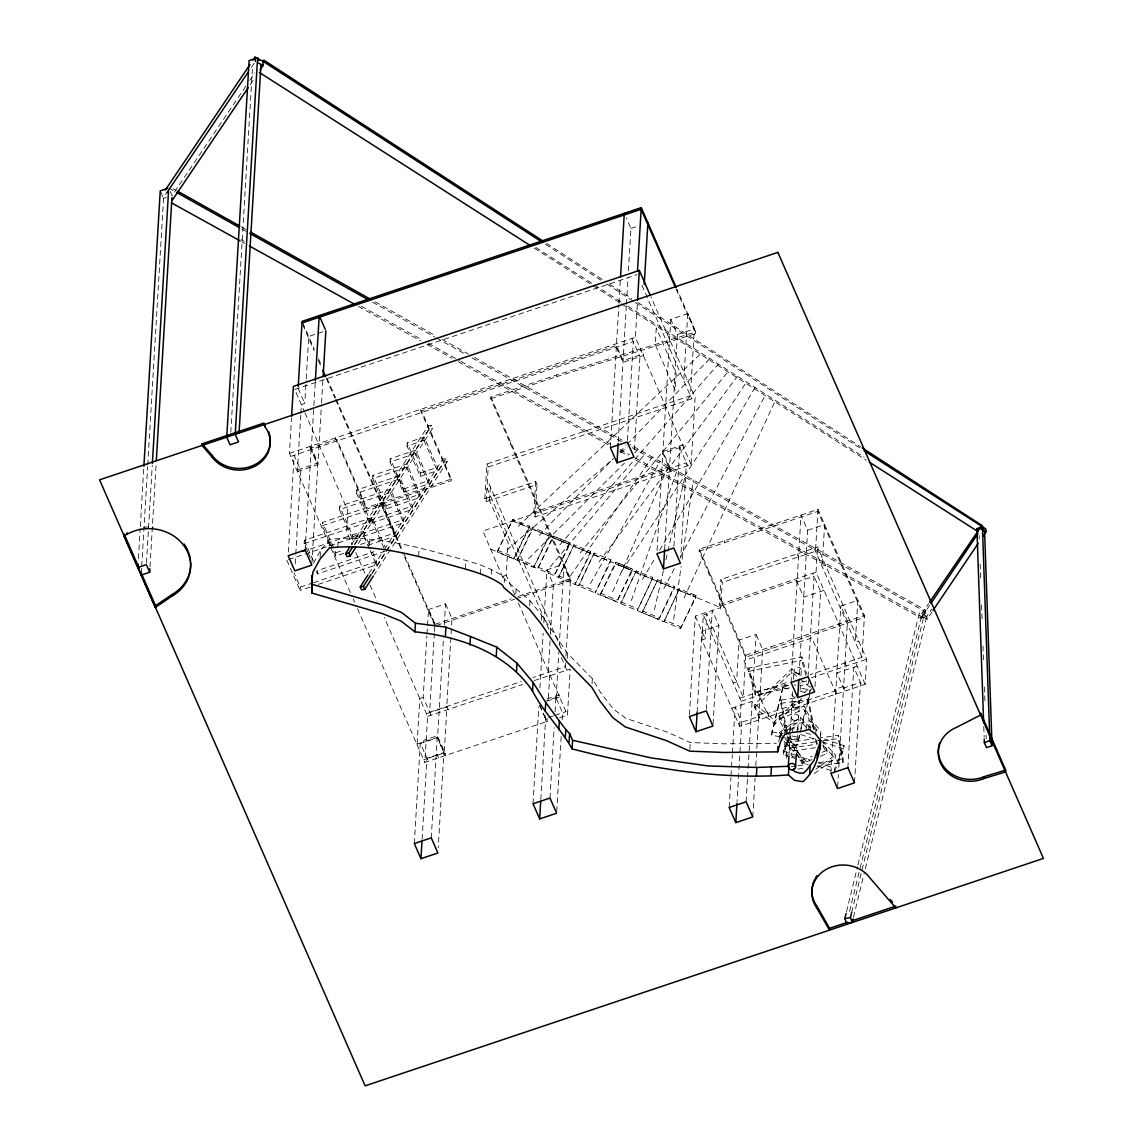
<?xml version="1.0" encoding="UTF-8"?>
<svg xmlns="http://www.w3.org/2000/svg" width="1143" height="1143" viewBox="0 0 1143 1143"><rect width="100%" height="100%" fill="white"/><g stroke="black" fill="none" stroke-linecap="round" stroke-linejoin="round"><path stroke-width="0.75" stroke-dasharray="5 3.75" d="M138.403 558.627L140.203 528.423M140.303 526.652L143.789 468.016M141.303 573.3L141.618 567.971M141.718 566.199L147.633 466.715M147.733 464.93L163.563 198.453L165.778 193.996M146.461 562.885L152.262 465.172M149.99 566.914L156.22 462.086M230.8 432.325L252.432 68.151M350.329 592.474L289.422 453.371L291.508 418.124M288.379 552.169L294.137 455.257L300.78 470.416L295.851 553.241M300.738 415.18L297.38 471.63L300.766 470.487M300.838 413.409L301.366 404.593L304.752 403.45L306.11 380.548M295.223 563.799L295.751 554.998M306.224 378.79L308.724 336.499L322.74 331.799M310.053 587.116L300.109 590.46L300.309 587.116L294.008 572.757M307.638 551.598L304.152 543.625L304.352 540.268L372.175 517.536L385.462 547.826M305.124 550.012L311.096 449.57M311.267 449.513L313.768 407.265M313.882 405.494L315.239 382.562M311.868 563.399L321.454 404.808M321.569 403.05L323.026 378.362M385.262 551.183L317.425 573.929L317.625 570.571L373.875 551.712M320.126 557.398L320.54 550.497L329.913 539.253C376.133 534.295 421.71 548.254 465.801 560.399C478.974 564.271 491.833 568.371 502.963 576.443L504.449 579.115L530.009 600.689L541.596 615.177L567.485 653.339L592.345 678.685L600.489 692.387L613.362 709.06L625.807 718.333L666.912 731.991L690.258 742.536L724.391 743.836L776.397 743.264M343.829 553.326L335.585 556.098L322.312 525.794L322.512 522.437L451.456 479.06L421.581 410.88L616.448 345.557L623.078 360.702L643.438 353.873L643.338 355.559L622.978 362.374L615.02 344.2M329.498 546.154L329.913 539.253M336.699 440.984L336.799 439.312L311.367 447.842L317.997 462.986L297.48 469.873M335.585 556.098L335.785 552.741L322.512 522.437M339.414 509.592L339.614 506.249L390.492 489.19L403.765 519.494L403.565 522.837L352.687 539.896L339.414 509.592L390.292 492.533L390.492 489.19M337.785 546.897L338.299 538.267M352.687 539.896L352.887 536.553L339.614 506.249M356.545 493.347L356.745 490.004L399.136 475.788L412.423 506.092L412.223 509.435L369.832 523.651L356.545 493.347L398.95 479.131L399.136 475.788M369.432 548.926L363.145 534.567L363.345 531.224L308.596 549.583M451.456 479.06L451.356 480.732L366.574 509.164L366.674 507.492L336.799 439.312M369.832 523.651L370.032 520.308L356.745 490.004M372.675 478.66L372.875 475.317L406.794 463.944L420.067 494.247L419.867 497.591L385.948 508.964L372.675 478.66L406.594 467.287L406.794 463.944M369.218 545.654L369.618 538.753M383.862 547.983L371.989 520.879L372.175 517.536M318.354 584.344L376.418 564.871L376.619 561.527L370.332 547.168M394.949 536.196L381.662 505.892L381.862 502.549L395.135 532.838L394.949 536.196L366.917 545.582M385.948 508.964L386.148 505.62L372.875 475.317M390.049 462.043L390.249 458.7L415.681 450.171L428.968 480.474L428.768 483.818L403.336 492.347L390.049 462.043L415.495 453.514L415.681 450.171M403.336 492.347L403.522 489.004L390.249 458.7M407.022 446.056L407.222 442.712L424.182 437.026L437.455 467.33L437.255 470.673L420.295 476.36L407.022 446.056L423.982 440.369L424.182 437.026M421.481 412.566L421.581 410.88M420.295 476.36L420.495 473.016L407.222 442.712M418.624 556.184L419.124 547.568M416.895 744.25L437.24 737.435L445.213 755.609M414.309 843.548L420.281 743.121L428.254 761.295M430.982 715.232L423.181 697.43L426.839 635.937M426.939 634.179L428.568 609.533L435.04 624.307M423.667 741.978L423.767 740.307L437.34 735.749L445.47 753.88L445.37 755.552L437.569 737.749L443.541 637.337M544.754 715.018L546.783 721.547L424.853 762.438L427.596 716.361L384.262 617.477M422.11 839.319L426.925 758.266L443.884 752.58L438.226 847.72M434.354 633.136L429.654 712.203L521.151 681.514M434.454 631.379L434.883 624.364L403.422 552.583M431.268 837.862L437.34 735.749M444.27 624.992L445.527 603.847L428.396 609.59M465.287 569.014L465.801 560.399M480.474 574.086L480.989 565.471M484.846 498.591L535.696 481.546L537.024 484.575L486.161 501.62L484.846 498.591L486.889 464.015L690.386 395.792L694.372 328.827L687.729 313.682L670.77 319.368L656.854 553.712M516.136 598.746L570.271 580.601L490.776 398.736L490.876 397.064L556.484 375.061L695.744 331.984L676.956 289.093M486.161 501.62L488.218 467.044L486.889 464.015M489.561 500.491L490.376 486.847L486.975 487.975L551.026 634.122M491.29 574.186L491.604 569.014M497.319 551.84L513.178 519.179L513.078 520.865L585.602 551.169M502.763 577.515L482.917 530.981L686.414 462.744L680.757 557.884M510.692 444.184L510.792 442.512M504.249 582.559L504.449 579.115M514.721 594.674L506.22 575.286L508.149 542.911L488.232 497.462M512.578 521.022L529.266 527.723L513.793 558.956L497.234 552.012L512.678 519.351L529.366 526.051L529.223 527.795M513.893 558.756L529.366 526.051M532.695 527.58L532.595 529.266L549.283 535.953L533.81 567.185L517.25 560.241L532.695 527.58L549.383 534.281L549.24 536.024M515.793 594.089L516.107 588.916M535.696 481.546L533.767 513.921L535.095 516.95L691.129 464.629L695.115 397.678L650.867 296.709M529.695 605.861L530.009 600.689M535.095 516.95L537.024 484.575M533.867 567.085L549.383 534.281M490.733 549.097L537.71 568.7L553.055 537.71L569.743 544.411L554.284 575.643L569.785 542.854L553.155 536.038L553.055 537.71L569.685 544.525L569.785 542.854L553.155 536.038L537.71 568.7L663.54 621.621M541.296 620.349L541.596 615.177M490.776 398.736L556.384 376.733L556.484 375.061M533.024 803.743L538.782 706.831M539.925 687.972L543.168 633.308M543.797 622.735L546.94 569.843L564.071 564.099L559.27 644.952M540.81 799.514L545.625 718.461M550.069 640.823L548.197 672.455L549.683 675.856L548.211 700.659M550.497 633.808L553.412 584.616L546.94 569.843M539.796 705.174L546.954 721.933L547.168 718.39M573.972 544.797L558.527 577.458L573.972 544.797L590.66 551.483L590.531 553.226L610.091 561.399M549.983 798.057L554.169 727.577M555.112 711.718L556.041 695.958M563.799 565.828L563.899 564.156L570.271 580.601M556.112 698.002L558.841 651.981M556.727 811.444L561.227 735.678M562.17 719.819L562.585 712.775L555.941 697.63M565.528 663.197L565.328 666.712L532.981 677.556M565.956 656.168L570.543 578.872L490.876 397.064M567.185 658.511L567.485 653.339M566.814 670.155L560.842 656.525M590.66 551.483L575.086 584.402L590.56 553.169L573.872 546.468M559.641 717.675L567.471 715.047L570.2 669.026L549.683 675.856M594.131 553.112L578.672 585.93L594.131 553.112L610.805 559.799L610.662 561.713M610.805 559.799L595.232 592.874L610.705 561.642L651.953 578.887M592.031 683.857L592.345 678.685M600.318 594.76L615.763 562.113L632.35 568.985L632.25 570.657L615.663 563.785L615.763 562.113L632.35 568.985L616.877 601.704L600.318 594.76L615.663 563.785L632.35 570.471L616.877 601.704M610.376 447.656L618.849 304.967M618.963 303.209L620.32 280.264M618.277 441.669L626.321 306.038M626.435 304.281L628.007 277.835M628.421 270.777L630.936 228.471L626.293 217.856M627.436 440.212L633.293 341.543L290.751 456.4M691.129 464.629L635.365 337.371L637.451 302.138M636.194 570.857L620.749 603.518L636.194 570.857L652.882 577.544L637.308 610.462L652.882 577.544M634.394 450.071L640.037 355.016M642.223 612.491L657.668 579.844L674.341 586.53L674.213 588.274L658.782 619.435L642.18 612.577L657.668 579.844M658.782 619.435L674.341 586.53M664.64 549.483L677.413 334.513L670.77 319.368M636.094 572.529L695.987 597.246L680.528 628.479L663.954 621.535L679.399 588.874L696.087 595.56L695.958 597.303L720.733 607.619L720.433 609.148M556.384 376.733L695.644 333.656L687.586 313.353M673.913 546.254L679.871 445.913M687.729 313.682L683.757 380.633L687.143 379.505M689.158 318.84L689.258 317.168M663.954 621.535L679.399 588.874M695.644 333.656L695.744 331.984M680.228 628.307L680.328 626.635L664.054 619.863M680.528 628.479L696.087 595.56M690.829 593.417L690.729 595.089L679.299 590.545M693.387 594.474L693.287 596.16L695.958 597.303M695.658 597.146L695.758 595.474M689.429 714.818L695.287 616.148L720.733 607.619L722.219 582.516L720.89 579.487L817.559 547.068L866.68 659.182L865.194 684.3L739.707 726.376L701.859 640.009L703.345 614.905L706.745 613.777L743.264 697.101L745.75 655.253L699.273 549.197L817.974 509.392L864.451 615.448L861.965 657.296L810.101 674.684M699.159 551.212L817.859 511.407L864.337 617.463L745.622 657.254L699.159 551.212L699.273 549.197M689.858 749.437L690.258 742.536M697.116 712.346L701.931 631.307L718.89 625.621L712.246 610.462L706.388 709.131M701.859 640.009L705.245 638.88L706.745 613.777M709.117 573.929L709.231 571.929M720.733 607.619L719.404 604.59L720.89 579.487M713.032 724.291L718.89 625.621M724.591 542.682L724.705 540.668M729.163 807.487L730.948 777.526M731.049 775.768L732.306 754.623M732.406 752.866L735.135 707.06L741.764 722.205L737.064 801.486M739.707 726.376L741.193 701.259L703.345 614.905M789.499 687.872L755.294 695.001L748.694 671.37L748.879 668.026L801.9 656.954L806.615 673.841M746.122 801.8L747.479 778.897M747.579 777.126L756.066 634.408L739.107 640.094L736.621 681.942L733.235 683.085M755.294 695.001L755.494 691.658L748.879 668.026M801.657 698.502L774.983 724.119L754.809 707.503L755.009 704.145L791.856 668.769L799.929 675.427M752.766 816.945L755.066 778.183M755.794 765.853L758.723 716.518L738.378 723.348M731.734 708.189L752.094 701.373L760.052 719.547L758.823 714.846L762.71 649.567L756.066 634.408M758.823 714.846L767.31 712.003L767.21 713.675L835.033 690.929L835.133 689.258L843.62 686.414L847.492 621.135L840.862 605.99L857.807 600.304L855.321 642.137L858.722 641.009M771.068 648.724L771.182 646.724M780.026 736.835L771.682 735.106L771.882 731.763L783.627 684.5L788.627 685.543M774.983 724.119L775.183 720.776L796.785 700.03M812.044 759.609L802.143 763.581L779.055 719.304L779.255 715.947L804.015 706.003L818.031 732.892M786.855 734.22L780.755 703.402L780.955 700.059L796.085 697.887M782.798 739.878L779.169 735.992L779.369 732.649L800.3 717.304L809.987 727.691M771.682 735.106L783.627 684.5M780.869 736.606L781.069 733.149L785.255 725.834C792.856 722.405 801.743 724.319 809.358 720.661L816.231 725.534L820.76 731.506L820.774 734.992M789.799 756.666L783.169 754.437L783.369 751.094L789.384 736.506M784.741 734.449L785.255 725.834M786.827 758.323L784.655 742.993L814.173 738.749M791.07 682.471L801.014 515.079L807.658 530.238L798.971 676.47M789.57 732.692L790.07 724.062M788.913 755.866L790.284 732.692M790.399 730.906L792.728 691.701M793.471 679.213L793.999 670.312M815.459 747.708L790.227 751.337L788.07 736.006M792.513 731.749L792.713 728.405L797.685 730.077M797.085 732.134L797.6 723.505M805.944 675.499L801.7 660.297L801.9 656.954M796.085 757.852L797.685 731.106M797.785 729.334L799.486 700.816M800.114 690.115L800.543 682.985M800.957 675.856L801.286 670.512M781.683 737.192L798.357 740.664L800.243 730.563M806.158 727.148L800.1 720.661L800.3 717.304M814.53 729.92L803.815 709.36L804.015 706.003M802.143 763.581L802.343 760.238L789.97 736.506M808.03 676.785L814.002 576.343L797.042 582.03M817.974 509.392L815.488 551.24L722.219 582.516M808.501 680.585L808.301 683.943L799.757 685.729M806.086 730.363L806.587 721.733M865.194 684.3L816.059 572.186L817.559 547.068M808.844 729.291L809.358 720.661M810.416 730.834L810.93 722.205M814.988 686.643L820.645 591.502L812.673 573.315M815.716 734.149L816.231 725.534M820.36 738.407L820.76 731.506M820.303 756.295L826.903 753.651L827.103 750.294L822.974 742.393M838.891 625.978L839.019 623.978M830.918 773.368L840.862 605.99M814.273 773.625L835.204 758.295L835.404 754.937L823.303 741.964M817.945 766.124L834.504 771.696L834.704 768.353L844.048 745.665L820.874 737.864M816.974 766.31L843.005 762.567L838.262 738.607L838.462 735.249L821.117 737.749M837.662 786.755L838.39 774.425M838.805 767.382L843.52 688.086L860.479 682.4L854.507 782.841M843.005 762.567L843.205 759.209L838.462 735.249M834.504 771.696L843.848 749.008L844.048 745.665M847.863 767.682L853.835 667.255L861.808 685.429M673.684 619.277L681.114 566.385M682.114 559.327L693.258 480.003M654.425 609.719L663.526 570.157M665.898 559.827L667.469 552.941M667.869 551.226L685.257 475.517M846.534 911.685L857.479 866.765M857.907 865.037L919.401 612.762L924.987 611.705L926.773 616.491L864.022 873.952M849.592 911.285L859.693 869.809M860.122 868.08L921.201 617.534L919.401 612.762M851.692 912.371L924.987 611.705M853.492 917.143L863.594 875.681M800.657 728.877L810.301 690.043L800.3 687.972M798.357 740.664L800.043 733.906M800.457 732.22L809.687 695.087M778.612 741.564L781.069 733.149M631.35 600.546L676.899 470.845M783.169 754.437L790.513 736.621M612.648 591.674L668.469 466.115M684.014 597.975L775.383 400.479M517.25 560.241L532.595 529.266M635.994 460.143L921.329 618.192L925.873 610.276L630.022 444.584M921.329 618.192L925.873 610.276M663.883 588.545L675.47 566.442M680.442 556.955L765.71 394.292M313.453 563.356L320.54 550.497M590.402 583.616L660.097 461.429M642.48 579.458L655.082 557.955M659.582 550.283L755.023 387.477M351.444 544.639L428.154 425.868L431.297 425.382L432.625 428.411L357.83 544.211M354.587 544.154L431.297 425.382M354.687 544.697L429.482 428.896L432.625 428.411M368.903 573.472L383.291 551.197M384.248 549.712L442.741 459.157L445.884 458.672L447.213 461.701L374.332 574.529M372.046 572.986L445.884 458.672M372.147 573.529L385.577 552.741M386.534 551.255L444.07 462.186L447.213 461.701M621.878 571.086L746.479 382.005M251.374 67.394L254.36 62.951M245.802 86.239L172.05 195.61L170.064 191.067M249.788 80.339L254.775 72.938M250.203 84.668L254.189 78.753M932.016 611.876L927.102 619.163L922.044 616.577L921.772 613.762L928.659 603.561M922.044 616.577L929.902 604.918M927.102 619.163L926.844 616.348L931.759 609.062M570.457 575.858L652.267 457.043M598.961 562.085L737.406 376.218M580.101 553.083L728.791 370.718M550.24 566.828L645.566 453.285M559.841 544.882L718.39 364.074M539.267 535.324L613.42 458.486M619.592 452.071L625.778 445.67M627.007 444.398L709.803 358.588M528.595 558.727L624.464 463.086M634.565 453.028L638.351 449.242M160.92 192.395L163.563 198.453L164.763 197.31M754.809 707.503L791.656 672.113L798.385 677.656M804.401 692.715L812.03 685.4M809.287 691.186L811.83 688.743M518.222 526.266L701.388 353.216M507.021 549.826L612.448 459.615M620.563 452.685L627.321 446.899M779.169 735.992L800.1 720.661M815.873 769.253L835.404 754.937M779.055 719.304L803.815 709.36M802.343 760.238L812.244 756.266M822.146 752.28L827.103 750.294M163.563 198.453L166.392 197.51M630.936 228.471L637.108 226.4M294.723 389.449L637.28 274.577M289.422 453.371L635.365 337.371M677.413 334.513L694.372 328.827M297.38 471.545L317.897 464.672L309.939 446.484M420.495 473.016L437.455 467.33M403.522 489.004L428.968 480.474M488.218 467.044L695.115 397.678M322.312 525.794L381.662 505.892M386.148 505.62L420.067 494.247M370.032 520.308L412.423 506.092M304.152 543.625L371.989 520.879M352.887 536.553L403.765 519.494M288.493 559.599L363.145 534.567M335.785 552.741L344.029 549.983M360.516 544.454L395.135 532.838M300.309 587.116L311.925 583.216M313.582 582.659L376.619 561.527M669.555 466.758L533.867 512.25L535.195 515.279M502.834 576.429L506.22 575.286M434.883 624.364L511.164 598.775M517.936 596.503L570.543 578.872M436.64 625.407L514.45 599.318M807.658 530.238L824.617 524.551L822.131 566.385L825.517 565.256M423.181 697.43L419.795 698.559L417.052 744.636L437.569 737.749M719.404 604.59L816.059 572.186M720.833 605.947L797.142 580.358M426.439 713.718L446.956 706.831L444.213 752.894L423.696 759.781M427.596 716.361L522.48 684.543M534.31 680.585L549.526 675.484M824.032 590.36L803.686 597.189L795.714 579.001M546.797 699.059L559.441 694.815L559.341 696.487L546.697 700.73M546.868 701.102L559.499 696.873M548.711 717.433L553.341 715.875M554.884 715.361L565.985 711.646M745.75 655.253L864.451 615.448M739.864 698.23L788.484 681.928M741.193 701.259L788.141 685.514M811.43 677.713L866.68 659.182M857.221 666.112L836.876 672.941L844.848 691.115L843.62 686.414M748.694 671.37L801.7 660.297M755.494 691.658L787.984 684.871M801.657 682.014L806.787 680.942M921.201 617.534L926.773 616.491M780.755 703.402L807.658 699.53L813.759 730.348M784.455 746.35L820.917 741.093M822.646 740.85L838.262 738.607M790.427 747.979L817.331 744.107L816.316 738.978M791.127 766.71L796.342 765.967M798.071 765.71L808.487 764.21M818.902 762.71L843.205 759.209M797.871 769.053L804.815 768.053M783.426 687.843L791.77 689.586M800.1 691.315L805.101 692.358M771.882 731.763L781.883 733.835M791.885 735.921L798.557 737.306M805.958 732.863L812.587 735.078M800.8 734.535L820.674 741.221M822.331 741.778L843.848 749.008M783.369 751.094L809.858 759.995M818.145 762.781L834.704 768.353M791.456 757.223L808.015 762.795M594.017 554.955L610.705 561.642M657.568 581.516L674.241 588.202M497.419 550.169L513.993 557.084M517.379 558.498L533.952 565.414M537.81 567.028L554.384 573.972M578.787 584.087L595.346 591.031M600.418 593.088L616.977 600.032M620.849 601.832L637.408 608.776M642.323 610.819L658.882 617.763M558.627 575.786L575.186 582.73M586.259 551.44L590.531 553.226M921.772 613.762L926.844 616.348M241.159 239.63L244.273 241.359M361.217 306.138L422.024 339.814M428.254 343.271L459.443 360.545M461 361.417L610.676 444.327M620.035 449.499L629.393 454.685M635.622 458.143L922.515 617.049M241.53 241.644L244.645 243.373M358.473 306.41L420.838 340.957M427.068 344.414L452.014 358.23M458.257 361.688L609.49 445.47M620.406 451.514L628.207 455.828M173.022 188.638L176.136 190.381M241.416 226.943L246.088 229.557M375.104 301.809L435.726 335.771M441.941 339.242L468.359 354.044M474.574 357.53L622.249 440.226M168.735 188.038L174.95 191.524M241.83 228.986L246.502 231.6M372.489 302.166L434.711 337.014M436.269 337.885L465.815 354.43M472.045 357.916L621.363 441.541M632.25 447.642L924.687 611.419M535.867 247.474L593.046 283.993M594.546 284.964L621.635 302.266M627.664 306.11L864.165 457.2M534.281 248.117L591.374 284.578M592.874 285.536L619.906 302.809M621.421 303.767L866.28 460.2M546.568 243.359L603.404 280.178M609.39 284.064L631.822 298.594M637.808 302.481L860.679 446.884M545.454 244.302L600.804 280.164M606.776 284.036L633.708 301.481M635.208 302.452L859.565 447.827M799.729 678.771L810.487 687.629M755.009 704.145L775.183 720.776M823.103 745.307L835.204 758.295M779.369 732.649L784.212 737.835M785.427 739.135L808.43 763.781M784.012 741.178L807.015 765.839M822.774 745.736L826.903 753.651M779.255 715.947L789.156 734.935M814.159 548.211L863.294 660.325M797.2 553.898L798.528 556.927M845.006 662.983L846.334 666.012M676.142 289.15L687.486 315.025M835.133 689.258L836.462 692.287M836.362 693.958L811.801 637.908L743.964 660.654L768.539 716.704M641.923 285.193L691.715 398.821M673.441 401.479L674.756 404.508M631.979 338.514L639.937 356.687M679.771 447.585L687.743 465.772M760.224 691.415L761.552 694.444M767.31 712.003L768.639 715.032M695.287 616.148L705.245 638.88M489.047 483.818L562.242 650.838M518.265 602.761L567.471 715.047M420.153 409.537L451.356 480.732M423.982 440.369L437.255 470.673M539.696 705.36L546.954 721.933M415.495 453.514L428.768 483.818M406.594 467.287L419.867 497.591M398.95 479.131L412.223 509.435M445.527 603.847L451.999 618.62L446.784 706.46L448.113 709.489M390.292 492.533L403.565 522.837M302.752 322.869L314.225 349.029M318.511 358.802L321.354 365.317M327.069 378.347L335.628 397.893M336.342 399.521L402.707 550.955M434.94 625.978L402.607 552.64M302.709 324.655L314.125 350.701M318.411 360.474L321.254 366.989M326.255 378.39L334.813 397.935M335.528 399.564L401.893 551.012M335.37 437.955L366.574 509.164M363.345 531.224L369.632 545.568M370.132 550.512L376.418 564.871M298.109 388.306L304.752 403.45M296.051 392.478L304.224 411.123M304.938 412.752L347.829 510.65L346.6 531.524L352.287 544.497M309.767 446.542L317.74 464.73M355.83 552.612L365.074 573.7M370.046 585.045L377.147 601.261M437.283 754.794L438.598 757.823M353.201 598.918L354.63 602.275M357.502 608.719L424.853 762.438M304.352 540.268L314.139 562.599M308.339 553.198L310.439 557.97M316.025 570.728L317.425 573.929M286.822 560.156L300.109 590.46M808.201 697.902L814.63 730.42M815.445 738.907L817.131 747.465M780.955 700.059L787.727 734.292M787.184 735.935L790.227 751.337M784.655 742.993L787.37 756.695M979.165 535.453L979.28 539.025M980.151 563.985L980.651 578.258M981.58 605.004L982.066 619.277M982.994 646.024L983.551 662.083M984.423 687.043L984.923 701.316M986.095 735.192L986.223 738.764M983.78 726.591L984.152 737.292M143.775 527.266A41.205 36.59 3.4 0 1 153.505 527.194M791.27 729.991A3.643 3.229 3.4 0 1 798.486 729.806M795.514 697.273A3.643 3.229 3.4 0 1 792.656 691.829M800.271 682.914A3.643 3.229 3.4 0 1 799.957 683.714M795.942 685.329A3.643 3.229 3.4 0 1 794.271 684.543M656.268 328.055L655.282 344.8L675.199 390.249L676.185 373.518L656.268 328.055M670.884 469.787L670.784 471.459L662.811 453.271L683.171 446.456L683.271 444.784L662.911 451.599L670.884 469.787M795.014 672.627A3.643 3.229 3.4 0 0 801.143 671.341A3.643 3.229 3.4 0 0 796.757 667.255A3.643 3.229 3.4 0 0 795.014 672.627M793.742 707.588A3.643 3.229 3.4 0 0 799.457 705.288A3.643 3.229 3.4 0 0 794.285 702.016A3.643 3.229 3.4 0 0 793.742 707.588M792.628 756.437A3.643 3.229 3.4 0 0 798.343 754.137A3.643 3.229 3.4 0 0 793.171 750.865A3.643 3.229 3.4 0 0 792.628 756.437M793.313 744.793A3.643 3.229 3.4 0 0 799.028 742.493A3.643 3.229 3.4 0 0 793.871 739.207A3.643 3.229 3.4 0 0 793.313 744.793M792.899 719.919A3.643 3.229 3.4 0 0 798.628 717.618A3.643 3.229 3.4 0 0 793.456 714.332A3.643 3.229 3.4 0 0 792.899 719.919"/><path stroke-width="1.5" d="M123.987 535.596L124.087 533.924L139.089 568.171M126.973 534.281A41.205 36.59 3.4 0 1 183.952 545.725A41.205 36.59 3.4 0 1 171.893 596.203L155.291 607.462L123.83 535.667L126.973 534.281L127.059 532.609M138.089 563.956L137.874 567.5L146.361 564.656L149.676 572.243L141.189 575.086M143.889 466.244L160.249 190.881L167.321 188.509M152.376 463.401L168.521 191.595M149.676 572.243L149.89 568.685M156.32 460.315L171.95 197.396M155.434 607.362L155.534 605.69L140.532 571.443M171.893 596.203L171.993 594.531A41.205 36.59 3.4 0 0 190.667 562.142M265.105 426.896L263.962 423.067L202.14 443.798L202.04 445.47L211.969 456.943A31.704 28.146 3.4 0 0 255.818 465.744A31.704 28.146 3.4 0 0 265.105 426.896L265.205 425.225M211.969 456.943L212.069 455.271L202.14 443.798M257.589 57.736L235.215 434.354L238.53 441.927L230.057 444.77L226.743 437.197L249.117 60.579L257.589 57.736L258.918 60.765M239.058 433.04L260.904 65.308M291.608 416.366L293.394 386.405L639.337 270.42L650.153 295.094M298.223 386.548L302.095 321.354L641.252 207.626L676.242 287.479M315.339 380.805L319.226 315.611L325.198 329.241M323.14 376.604L325.855 330.756M311.81 593.031L311.939 575.929L311.81 593.031L382.962 613.791L401.122 621.12L414.923 631.836C459.129 636.251 506.635 652.553 532.538 691.029C543.211 711.975 560.942 728.648 572.071 748.908C642.666 766.939 715.304 780.298 788.413 774.925L794.528 780.34L802.915 781.712C814.716 771.496 819.945 755.366 820.803 740.207L813.945 760.509L806.629 770.225L803.429 773.082L799.686 773.139L795.028 771.725L792.599 769.553M414.923 631.836L415.438 623.221L401.636 612.505L383.476 605.176L312.325 584.402M420.953 858.693L414.309 843.548L431.268 837.862L437.912 853.007L420.953 858.693L421.996 841.077M445.399 635.765L445.913 627.15L415.438 623.221M469.959 645.166L470.473 636.537L445.913 627.15M496.276 655.768L496.791 647.138L470.473 636.537M516.493 671.827L516.993 663.211L496.791 647.138M532.538 691.029L533.052 682.414L516.993 663.211M545.211 711.089L545.725 702.459L533.052 682.414M539.667 818.902L533.024 803.743L549.983 798.057L556.627 813.216L539.667 818.902L540.71 801.272M558.813 729.591L559.327 720.976L545.725 702.459M565.314 738.235L565.828 729.62L559.327 720.976M569.085 742.164L569.6 733.535L565.828 729.62M572.071 748.908L572.586 740.293L569.6 733.535M620.535 276.749L624.292 213.312M617.02 462.801L610.376 447.656L627.336 441.97L633.979 457.114L617.02 462.801L618.163 443.427M637.494 271.062L641.252 207.626M637.565 300.366L639.337 270.42M644.238 284.45L647.895 222.785M663.483 568.857L656.854 553.712L673.813 548.026L680.442 563.17L663.483 568.857L664.64 549.483M695.973 731.734L689.329 716.59L706.288 710.903L712.918 726.048L695.973 731.734L697.116 712.346M735.806 822.631L729.163 807.487L746.122 801.8L752.766 816.945L735.806 822.631L736.949 803.258M756.38 776.054L756.88 767.439L788.927 766.296L788.413 774.925M770.925 775.554L771.439 766.939M311.425 584.559L312.939 571.971L320.026 559.127L329.398 547.868C375.633 542.911 421.195 556.87 465.287 569.014C478.474 572.886 491.319 576.986 502.449 585.073L503.934 587.731L529.495 609.319L541.082 623.792L566.971 661.954L591.831 687.3L599.989 701.016L612.848 717.69L625.307 726.948L666.398 740.607L689.743 751.165L723.876 752.451L777.611 751.865L777.926 746.693M788.284 766.553L788.813 757.638M797.714 697.616L791.07 682.471L808.03 676.785L814.673 691.929L797.714 697.616L798.757 679.999M795.557 766.753L796.085 757.852M809.658 774.14L810.173 765.524M817.131 758.552L817.645 749.922M817.059 906.342L829.589 928.316L829.475 930.159L816.945 908.185L817.059 906.342A31.704 28.146 3.4 0 1 814.659 879.524M983.723 778.612L983.823 776.769L1005.654 770.082L980.723 713.189L980.623 715.032L956.177 727.534A31.704 28.146 3.4 0 0 941.403 764.953A31.704 28.146 3.4 0 0 983.723 778.612L1005.554 771.925L1005.654 770.082M853.064 918.872L852.221 922.33L846.634 923.373L844.848 918.601L846.106 913.414M852.221 922.33L850.435 917.543L851.692 912.371M777.611 751.865L780.555 741.778L784.741 734.449C792.342 731.02 801.243 732.949 808.844 729.291L815.716 734.149L820.245 740.135L820.288 748.822M355.916 547.183L350.158 556.098L347.015 556.584L345.686 553.555L349.529 547.611M345.686 553.555L348.844 553.069L352.673 547.126M373.375 576.015L364.746 589.374L361.602 589.859L360.274 586.83L367.946 574.958M360.274 586.83L363.417 586.345L371.089 574.458M165.249 190.167L249.974 64.537M252.96 60.108L254.96 57.15L262.747 61.122L540.968 241.387M166.649 193.024L248.388 71.823M172.45 199.954L248.202 87.625M260.161 69.88L263.147 65.451L262.747 61.122L263.862 60.179L543.568 241.416M929.63 602.104L981.837 525.394L862.179 447.856M980.194 527.837L981.837 525.394M930.873 603.461L978.051 533.524M933.002 610.419L978.194 543.396M983.109 536.11L986.052 531.738L985.795 528.923L864.051 450.742M155.534 605.69L171.993 594.531M792.799 769.81L795.042 768.367M983.666 723.033L976.908 528.637L982.409 526.594L984.594 531.638L992.038 745.65L986.538 747.679L984.337 742.65L984.223 739.078M984.337 742.65L989.852 740.607L982.409 526.594M301.995 323.026L641.152 209.298L675.442 287.536M829.589 928.316L847.835 922.201M852.807 920.529L895.926 906.07M844.848 918.601L850.435 917.543M301.952 551.069L305.424 550.669M756.88 767.439L708.317 765.981L651.381 757.952L572.586 740.293M258.475 63.065L263.147 65.451M982.266 529.795L986.052 531.738M171.364 202.782L239.973 240.773M249.331 245.959L355.344 304.695M177.694 191.252L239.859 226.071M250.746 232.172L370.432 299.195M176.508 192.395L238.73 227.243M249.617 233.343L369.389 300.423M259.375 72.495L529.78 245.231M869.28 462.115L977.436 531.209M890.34 899.598L892.569 902.184M895.826 907.913L870.08 878.138A31.704 28.146 3.4 0 0 826.232 869.352A31.704 28.146 3.4 0 0 816.945 908.185M322.683 370.246L325.541 376.761M348.844 553.069L350.158 556.098M363.417 586.345L364.746 589.374M976.908 528.637L978.008 531.152M989.852 740.607L992.038 745.65M980.723 526.337L980.994 529.152M254.96 57.15L255.36 61.479M815.373 878.21A31.704 28.146 3.4 0 1 817.031 875.681M983.823 776.769A31.704 28.146 3.4 0 1 949.576 772.468A31.704 28.146 3.4 0 1 939.632 742.964M268.762 431.911A31.704 28.146 3.4 0 1 252.303 465.83A31.704 28.146 3.4 0 1 212.069 455.271M184.052 544.054A41.205 36.59 3.4 0 1 188.109 551.226M188.695 552.726A41.205 36.59 3.4 0 1 190.524 560.556M777.883 252.389L99.555 479.831L365.117 1085.85L1043.445 858.407L777.883 252.389M305.124 550.012L288.165 555.698L294.808 570.843L311.768 565.156L305.124 550.012M847.863 767.682L830.918 773.368L837.548 788.513L854.507 782.841L847.863 767.682M789.299 768.868A3.643 3.229 3.4 0 0 795.414 767.596A3.643 3.229 3.4 0 0 791.042 763.51A3.643 3.229 3.4 0 0 789.299 768.868"/></g></svg>
